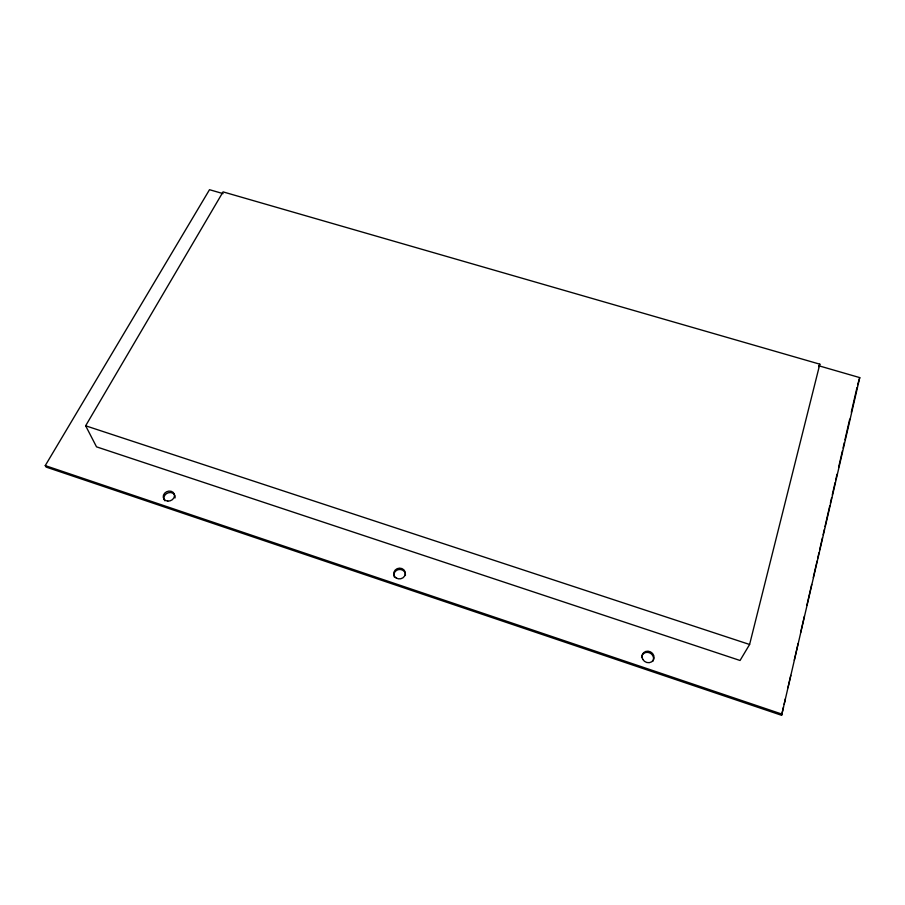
<?xml version="1.0" encoding="UTF-8"?>
<svg xmlns="http://www.w3.org/2000/svg" width="905" height="905" viewBox="0 0 905 905"><rect width="100%" height="100%" fill="white"/><g stroke="black" fill="none" stroke-linecap="round" stroke-linejoin="round"><path stroke-width="1.36" d="M223.083 193.625L209.507 189.699L45.25 465.6L46.144 467.082L781.603 715.301L783.504 707.031M784.137 704.282L785.404 698.773M787.938 687.755L790.789 675.356M794.273 660.198L798.074 643.67M800.608 632.652L804.409 616.124M806.943 605.106L811.695 584.449M813.278 577.56L817.079 561.032M817.713 558.272L818.98 552.763M819.613 550.014L822.464 537.615M823.098 534.855L824.365 529.346M824.998 526.597L829.749 505.929M830.383 503.18L831.65 497.671M832.283 494.911L835.134 482.512M835.768 479.763L837.034 474.254M838.618 467.365L842.419 450.837M843.053 448.077L844.32 442.568M844.953 439.819L849.716 419.151M851.3 412.273L857.001 387.476M857.635 384.716L859.75 377.611L819.025 365.835M781.603 715.301L859.75 377.611M749.6 644.484L819.828 364.183L223.071 191.883L85.647 425.791L96.518 446.844L740.052 660.48L749.6 644.484L85.647 425.791M818.663 366.649L819.828 364.183M45.25 465.6L782.406 714.26M641.577 657.607A6.143 5.622 31 0 1 649.168 652.663A6.143 5.622 31 0 1 652.777 661.374M394.376 577.119A5.803 5.362 -8.5 0 1 398.766 569.539A5.803 5.362 -8.5 0 1 405.44 575.263M164.801 500.77A5.769 4.887 -22.2 0 1 168.421 492.75A5.769 4.887 -22.2 0 1 175.05 497.942M167.776 501.11A5.781 4.898 -22.2 0 0 174.235 493.938A5.781 4.898 -22.2 0 0 164.62 493.236A5.781 4.898 -22.2 0 0 167.776 501.11M642.822 659.428A6.154 5.634 30.9 0 0 653.252 660.231A6.154 5.634 30.9 0 0 648.059 651.181A6.154 5.634 30.9 0 0 642.822 659.428M396.141 577.956A5.815 5.373 -8.4 0 0 405.327 573.962A5.815 5.373 -8.4 0 0 397.182 568.668A5.815 5.373 -8.4 0 0 396.141 577.956"/></g></svg>
